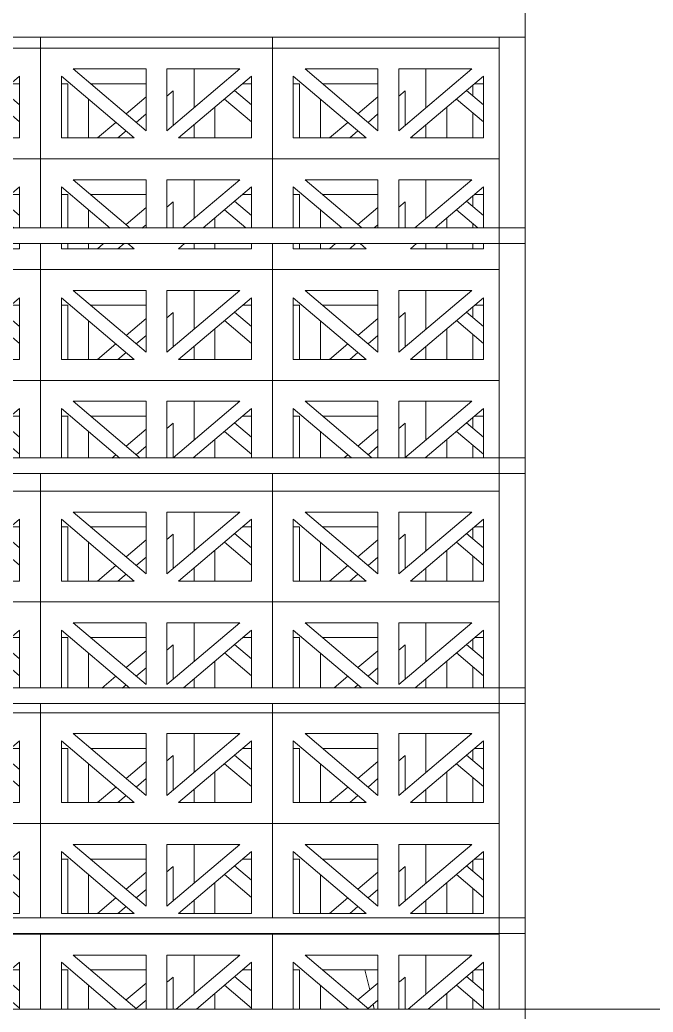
# Model space of a CAD drawing. Header units: millimetres. Extents: x -12186 to 152825, y -4386 to 9463.
# Drawn here: x 128696 to 129302, y -3 to 947 of the extents above; entities that cross this region are included whole.
import ezdxf

# ---------------------------------------------------------------- set-up
doc = ezdxf.new("R2010")
doc.units = ezdxf.units.MM
doc.linetypes.add('1000 Dashed', pattern=[2, 1, -1])
for name, color, linetype, lineweight in [('A-FLOR', 192, 'Continuous', 9), ('A-FLOR-HRAL', 11, 'Continuous', 5), ('A-FLOR-LEVL', 51, 'Continuous', 5), ('A-FLOR-PATT', 8, 'Continuous', 9), ('A-GENM', 13, 'Continuous', 9), ('A-GLAZ-CURT', 52, 'Continuous', 5), ('A-WALL', 113, 'Continuous', 9), ('S-COLS', 52, 'Continuous', 5)]:
    doc.layers.add(name, color=color, linetype=linetype, lineweight=lineweight)

# ---------------------------------------------------------------- blocks, each defined once
blk = doc.blocks.new('The BREEZEBLOCK Family1 - The BREEZEBLOCK Family1-1267693-Section 4')
at = {"layer": 'A-GLAZ-CURT'}
for p, q in [((-30355.56, 51.64), (-30355.56, 14.56)), ((-30300.56, 17.34), (-30316.74, 31.05)), ((-30309.17, 37.47), (-30300.56, 37.47)), ((-30326.42, 22.85), (-30300.56, 0.93)), ((-30335.56, 0), (-30335.56, 15.1))]:
    blk.add_line(p, q, dxfattribs=at)
blk = doc.blocks.new('The BREEZEBLOCK Family1 - The BREEZEBLOCK Family1-V361-Section 4')
at = {"layer": 'A-GLAZ-CURT'}
for p, q in [((-30577.56, 51.64), (-30577.56, 14.56)), ((-30355.56, 14.56), (-30355.56, 51.64)), ((-30522.56, 17.34), (-30538.74, 31.05)), ((-30531.17, 37.47), (-30522.56, 37.47)), ((-30482.56, 37.47), (-30476.56, 37.47)), ((-30476.56, 37.47), (-30476.56, 0)), ((-30454.59, 37.47), (-30401.56, 37.47)), ((-30380.9, 26.07), (-30375.56, 30.6)), ((-30375.56, 30.6), (-30375.56, 0)), ((-30548.42, 22.85), (-30522.56, 0.93)), ((-30456.56, 0), (-30456.56, 22.73)), ((-30401.56, 24.97), (-30420.7, 8.74)), ((-30557.56, 0), (-30557.56, 15.1)), ((-30411.02, 0.54), (-30401.56, 8.56))]:
    blk.add_line(p, q, dxfattribs=at)
blk = doc.blocks.new('The BREEZEBLOCK Family1 - The BREEZEBLOCK Family1-V362-Section 4')
at = {"layer": 'A-GLAZ-CURT'}
for p, q in [((-30799.56, 51.64), (-30799.56, 14.56)), ((-30577.56, 14.56), (-30577.56, 51.64)), ((-30744.56, 17.34), (-30760.74, 31.05)), ((-30753.17, 37.47), (-30744.56, 37.47)), ((-30704.56, 37.47), (-30698.56, 37.47)), ((-30698.56, 37.47), (-30698.56, 0)), ((-30676.59, 37.47), (-30623.56, 37.47)), ((-30602.9, 26.07), (-30597.56, 30.6)), ((-30597.56, 30.6), (-30597.56, 0)), ((-30770.42, 22.85), (-30744.56, 0.93)), ((-30678.56, 0), (-30678.56, 22.73)), ((-30623.56, 24.97), (-30642.7, 8.74)), ((-30779.56, 0), (-30779.56, 15.1)), ((-30633.02, 0.54), (-30623.56, 8.56))]:
    blk.add_line(p, q, dxfattribs=at)
blk = doc.blocks.new('The BREEZEBLOCK Family1 - The BREEZEBLOCK Family1-V367-Section 4')
at = {"layer": 'A-GLAZ-CURT'}
for p, q in [((-30355.56, 157.64), (-30355.56, 120.91)), ((-30309.17, 143.47), (-30300.56, 143.47)), ((-30300.56, 123.34), (-30316.74, 137.05)), ((-30326.42, 128.85), (-30300.56, 106.93)), ((-30335.56, 91.64), (-30335.56, 120.91)), ((-30355.56, 104.14), (-30355.56, 91.64))]:
    blk.add_line(p, q, dxfattribs=at)
blk = doc.blocks.new('The BREEZEBLOCK Family1 - The BREEZEBLOCK Family1-V368-Section 4')
at = {"layer": 'A-GLAZ-CURT'}
for p, q in [((-30577.56, 157.64), (-30577.56, 120.91)), ((-30355.56, 120.91), (-30355.56, 157.64)), ((-30531.17, 143.47), (-30522.56, 143.47)), ((-30482.56, 143.47), (-30476.56, 143.47)), ((-30476.56, 143.47), (-30476.56, 91.64)), ((-30454.59, 143.47), (-30401.56, 143.47)), ((-30522.56, 123.34), (-30538.74, 137.05)), ((-30381.56, 131.51), (-30375.56, 136.6)), ((-30375.56, 136.6), (-30375.56, 103.6)), ((-30548.42, 128.85), (-30522.56, 106.93)), ((-30456.56, 91.64), (-30456.56, 128.73)), ((-30401.56, 130.97), (-30420.7, 114.74)), ((-30557.56, 91.64), (-30557.56, 120.91)), ((-30411.02, 106.54), (-30401.56, 114.56)), ((-30430.39, 106.54), (-30447.96, 91.64)), ((-30577.56, 104.14), (-30577.56, 91.64)), ((-30428.59, 91.64), (-30420.7, 98.33)), ((-30355.56, 91.64), (-30355.56, 104.14))]:
    blk.add_line(p, q, dxfattribs=at)
blk = doc.blocks.new('The BREEZEBLOCK Family1 - The BREEZEBLOCK Family1-V369-Section 4')
at = {"layer": 'A-GLAZ-CURT'}
for p, q in [((-30799.56, 157.64), (-30799.56, 120.91)), ((-30577.56, 120.91), (-30577.56, 157.64)), ((-30753.17, 143.47), (-30744.56, 143.47)), ((-30704.56, 143.47), (-30698.56, 143.47)), ((-30698.56, 143.47), (-30698.56, 91.64)), ((-30676.59, 143.47), (-30623.56, 143.47)), ((-30744.56, 123.34), (-30760.74, 137.05)), ((-30603.56, 131.51), (-30597.56, 136.6)), ((-30597.56, 136.6), (-30597.56, 103.6)), ((-30770.42, 128.85), (-30744.56, 106.93)), ((-30678.56, 91.64), (-30678.56, 128.73)), ((-30623.56, 130.97), (-30642.7, 114.74)), ((-30779.56, 91.64), (-30779.56, 120.91)), ((-30633.02, 106.54), (-30623.56, 114.56)), ((-30652.39, 106.54), (-30669.96, 91.64)), ((-30799.56, 104.14), (-30799.56, 91.64)), ((-30650.59, 91.64), (-30642.7, 98.33)), ((-30577.56, 91.64), (-30577.56, 104.14))]:
    blk.add_line(p, q, dxfattribs=at)
blk = doc.blocks.new('The BREEZEBLOCK Family1 - The BREEZEBLOCK Family1-V375-Section 4')
at = {"layer": 'A-GLAZ-CURT'}
for p, q in [((-30355.56, 263.64), (-30355.56, 226.56)), ((-30309.17, 249.47), (-30300.56, 249.47)), ((-30300.56, 229.34), (-30316.74, 243.05)), ((-30326.42, 234.85), (-30300.56, 212.93)), ((-30335.56, 197.64), (-30335.56, 227.1)), ((-30355.56, 210.14), (-30355.56, 197.64))]:
    blk.add_line(p, q, dxfattribs=at)
blk = doc.blocks.new('The BREEZEBLOCK Family1 - The BREEZEBLOCK Family1-V376-Section 4')
at = {"layer": 'A-GLAZ-CURT'}
for p, q in [((-30577.56, 263.64), (-30577.56, 226.56)), ((-30355.56, 226.56), (-30355.56, 263.64)), ((-30531.17, 249.47), (-30522.56, 249.47)), ((-30482.56, 249.47), (-30476.56, 249.47)), ((-30476.56, 249.47), (-30476.56, 197.64)), ((-30454.59, 249.47), (-30401.56, 249.47)), ((-30522.56, 229.34), (-30538.74, 243.05)), ((-30381.56, 237.51), (-30375.56, 242.6)), ((-30375.56, 242.6), (-30375.56, 209.6)), ((-30548.42, 234.85), (-30522.56, 212.93)), ((-30456.56, 197.64), (-30456.56, 234.73)), ((-30401.56, 236.97), (-30420.7, 220.74)), ((-30557.56, 197.64), (-30557.56, 227.1)), ((-30411.02, 212.54), (-30401.56, 220.56)), ((-30577.56, 210.14), (-30577.56, 197.64)), ((-30430.39, 212.54), (-30447.96, 197.64)), ((-30355.56, 197.64), (-30355.56, 210.14)), ((-30428.59, 197.64), (-30420.7, 204.33))]:
    blk.add_line(p, q, dxfattribs=at)
blk = doc.blocks.new('The BREEZEBLOCK Family1 - The BREEZEBLOCK Family1-V377-Section 4')
at = {"layer": 'A-GLAZ-CURT'}
for p, q in [((-30799.56, 263.64), (-30799.56, 226.56)), ((-30577.56, 226.56), (-30577.56, 263.64)), ((-30753.17, 249.47), (-30744.56, 249.47)), ((-30704.56, 249.47), (-30698.56, 249.47)), ((-30698.56, 249.47), (-30698.56, 197.64)), ((-30676.59, 249.47), (-30623.56, 249.47)), ((-30744.56, 229.34), (-30760.74, 243.05)), ((-30603.56, 237.51), (-30597.56, 242.6)), ((-30597.56, 242.6), (-30597.56, 209.6)), ((-30770.42, 234.85), (-30744.56, 212.93)), ((-30678.56, 197.64), (-30678.56, 234.73)), ((-30623.56, 236.97), (-30642.7, 220.74)), ((-30779.56, 197.64), (-30779.56, 227.1)), ((-30633.02, 212.54), (-30623.56, 220.56)), ((-30799.56, 210.14), (-30799.56, 197.64)), ((-30652.39, 212.54), (-30669.96, 197.64)), ((-30577.56, 197.64), (-30577.56, 210.14)), ((-30650.59, 197.64), (-30642.7, 204.33))]:
    blk.add_line(p, q, dxfattribs=at)
blk = doc.blocks.new('The BREEZEBLOCK Family1 - The BREEZEBLOCK Family1-V383-Section 4')
at = {"layer": 'A-GLAZ-CURT'}
for p, q in [((-30355.56, 369.64), (-30355.56, 332.56)), ((-30309.17, 355.47), (-30300.56, 355.47)), ((-30300.56, 335.34), (-30316.74, 349.05)), ((-30335.56, 307.5), (-30335.56, 333.1)), ((-30326.42, 340.85), (-30300.56, 318.93)), ((-30355.56, 316.14), (-30355.56, 307.5))]:
    blk.add_line(p, q, dxfattribs=at)
blk = doc.blocks.new('The BREEZEBLOCK Family1 - The BREEZEBLOCK Family1-V384-Section 4')
at = {"layer": 'A-GLAZ-CURT'}
for p, q in [((-30577.56, 369.64), (-30577.56, 332.56)), ((-30355.56, 332.56), (-30355.56, 369.64)), ((-30531.17, 355.47), (-30522.56, 355.47)), ((-30482.56, 355.47), (-30476.56, 355.47)), ((-30476.56, 355.47), (-30476.56, 307.24)), ((-30454.59, 355.47), (-30401.56, 355.47)), ((-30522.56, 335.34), (-30538.74, 349.05)), ((-30401.56, 342.97), (-30420.7, 326.74)), ((-30381.56, 343.51), (-30375.56, 348.6)), ((-30375.56, 348.6), (-30375.56, 315.6)), ((-30557.56, 307.24), (-30557.56, 333.1)), ((-30548.42, 340.85), (-30522.56, 318.93)), ((-30456.56, 307.24), (-30456.56, 340.73)), ((-30411.02, 318.54), (-30401.56, 326.56)), ((-30577.56, 316.14), (-30577.56, 307.24)), ((-30430.39, 318.54), (-30443.41, 307.5)), ((-30355.56, 307.5), (-30355.56, 316.14)), ((-30424.04, 307.5), (-30420.7, 310.33))]:
    blk.add_line(p, q, dxfattribs=at)
blk = doc.blocks.new('The BREEZEBLOCK Family1 - The BREEZEBLOCK Family1-V385-Section 4')
at = {"layer": 'A-GLAZ-CURT'}
for p, q in [((-30799.56, 369.64), (-30799.56, 332.56)), ((-30577.56, 332.56), (-30577.56, 369.64)), ((-30753.17, 355.47), (-30744.56, 355.47)), ((-30704.56, 355.47), (-30698.56, 355.47)), ((-30698.56, 355.47), (-30698.56, 307.24)), ((-30676.59, 355.47), (-30623.56, 355.47)), ((-30744.56, 335.34), (-30760.74, 349.05)), ((-30623.56, 342.97), (-30642.7, 326.74)), ((-30603.56, 343.51), (-30597.56, 348.6)), ((-30597.56, 348.6), (-30597.56, 315.6)), ((-30779.56, 307.24), (-30779.56, 333.1)), ((-30770.42, 340.85), (-30744.56, 318.93)), ((-30678.56, 307.24), (-30678.56, 340.73)), ((-30633.02, 318.54), (-30623.56, 326.56)), ((-30799.56, 316.14), (-30799.56, 307.24)), ((-30652.39, 318.54), (-30665.71, 307.24)), ((-30577.56, 307.24), (-30577.56, 316.14)), ((-30646.34, 307.24), (-30642.7, 310.33))]:
    blk.add_line(p, q, dxfattribs=at)
blk = doc.blocks.new('The BREEZEBLOCK Family1 - The BREEZEBLOCK Family1-V395-Section 4')
at = {"layer": 'A-GLAZ-CURT'}
for p, q in [((-30355.56, 581.64), (-30355.56, 544.56)), ((-30300.56, 547.34), (-30316.74, 561.05)), ((-30309.17, 567.47), (-30300.56, 567.47)), ((-30326.42, 552.85), (-30300.56, 530.93)), ((-30335.56, 527.5), (-30335.56, 545.1))]:
    blk.add_line(p, q, dxfattribs=at)
blk = doc.blocks.new('The BREEZEBLOCK Family1 - The BREEZEBLOCK Family1-V396-Section 4')
at = {"layer": 'A-GLAZ-CURT'}
for p, q in [((-30577.56, 581.64), (-30577.56, 544.56)), ((-30355.56, 544.56), (-30355.56, 581.64)), ((-30522.56, 547.34), (-30538.74, 561.05)), ((-30531.17, 567.47), (-30522.56, 567.47)), ((-30482.56, 567.47), (-30476.56, 567.47)), ((-30476.56, 567.47), (-30476.56, 527.24)), ((-30454.59, 567.47), (-30401.56, 567.47)), ((-30381.56, 555.51), (-30375.56, 560.6)), ((-30375.56, 560.6), (-30375.56, 527.6)), ((-30548.42, 552.85), (-30522.56, 530.93)), ((-30456.56, 527.24), (-30456.56, 552.73)), ((-30401.56, 554.97), (-30420.7, 538.74)), ((-30557.56, 527.24), (-30557.56, 545.1)), ((-30411.02, 530.54), (-30401.56, 538.56)), ((-30430.39, 530.54), (-30433.97, 527.5))]:
    blk.add_line(p, q, dxfattribs=at)
blk = doc.blocks.new('The BREEZEBLOCK Family1 - The BREEZEBLOCK Family1-V397-Section 4')
at = {"layer": 'A-GLAZ-CURT'}
for p, q in [((-30799.56, 581.64), (-30799.56, 544.56)), ((-30577.56, 544.56), (-30577.56, 581.64)), ((-30744.56, 547.34), (-30760.74, 561.05)), ((-30753.17, 567.47), (-30744.56, 567.47)), ((-30704.56, 567.47), (-30698.56, 567.47)), ((-30698.56, 567.47), (-30698.56, 527.24)), ((-30676.59, 567.47), (-30623.56, 567.47)), ((-30603.56, 555.51), (-30597.56, 560.6)), ((-30597.56, 560.6), (-30597.56, 527.6)), ((-30770.42, 552.85), (-30744.56, 530.93)), ((-30678.56, 527.24), (-30678.56, 552.73)), ((-30623.56, 554.97), (-30642.7, 538.74)), ((-30779.56, 527.24), (-30779.56, 545.1)), ((-30633.02, 530.54), (-30623.56, 538.56)), ((-30652.39, 530.54), (-30656.27, 527.24))]:
    blk.add_line(p, q, dxfattribs=at)
blk = doc.blocks.new('The BREEZEBLOCK Family1 - The BREEZEBLOCK Family1-V405-Section 4')
at = {"layer": 'A-GLAZ-CURT'}
for p, q in [((-30355.56, 793.64), (-30355.56, 756.56)), ((-30309.17, 779.47), (-30300.56, 779.47)), ((-30300.56, 759.34), (-30316.74, 773.05)), ((-30326.42, 764.85), (-30305.96, 747.5)), ((-30335.56, 747.5), (-30335.56, 757.1)), ((-30355.56, 732.5), (-30355.56, 727.64)), ((-30335.56, 727.64), (-30335.56, 732.5))]:
    blk.add_line(p, q, dxfattribs=at)
blk = doc.blocks.new('The BREEZEBLOCK Family1 - The BREEZEBLOCK Family1-V406-Section 4')
at = {"layer": 'A-GLAZ-CURT'}
for p, q in [((-30577.56, 793.64), (-30577.56, 756.56)), ((-30355.56, 756.56), (-30355.56, 793.64)), ((-30531.17, 779.47), (-30522.56, 779.47)), ((-30482.56, 779.47), (-30476.56, 779.47)), ((-30476.56, 779.47), (-30476.56, 747.24)), ((-30454.59, 779.47), (-30401.56, 779.47)), ((-30522.56, 759.34), (-30538.74, 773.05)), ((-30381.56, 767.51), (-30375.56, 772.6)), ((-30375.56, 772.6), (-30375.56, 747.5)), ((-30548.42, 764.85), (-30527.96, 747.5)), ((-30456.56, 747.24), (-30456.56, 764.73)), ((-30401.56, 766.97), (-30420.7, 750.74)), ((-30557.56, 747.24), (-30557.56, 757.1)), ((-30405.17, 747.5), (-30401.56, 750.56)), ((-30577.56, 732.76), (-30577.56, 727.64)), ((-30557.56, 727.64), (-30557.56, 732.76)), ((-30476.56, 732.76), (-30476.56, 727.64)), ((-30456.56, 727.64), (-30456.56, 732.76)), ((-30442.23, 732.5), (-30447.96, 727.64)), ((-30428.59, 727.64), (-30422.86, 732.5)), ((-30355.56, 727.64), (-30355.56, 732.5))]:
    blk.add_line(p, q, dxfattribs=at)
blk = doc.blocks.new('The BREEZEBLOCK Family1 - The BREEZEBLOCK Family1-V407-Section 4')
at = {"layer": 'A-GLAZ-CURT'}
for p, q in [((-30799.56, 793.64), (-30799.56, 756.56)), ((-30577.56, 756.56), (-30577.56, 793.64)), ((-30753.17, 779.47), (-30744.56, 779.47)), ((-30704.56, 779.47), (-30698.56, 779.47)), ((-30698.56, 779.47), (-30698.56, 747.24)), ((-30676.59, 779.47), (-30623.56, 779.47)), ((-30744.56, 759.34), (-30760.74, 773.05)), ((-30603.56, 767.51), (-30597.56, 772.6)), ((-30597.56, 772.6), (-30597.56, 747.24)), ((-30770.42, 764.85), (-30749.66, 747.24)), ((-30678.56, 747.24), (-30678.56, 764.73)), ((-30623.56, 766.97), (-30642.7, 750.74)), ((-30779.56, 747.24), (-30779.56, 757.1)), ((-30627.47, 747.24), (-30623.56, 750.56)), ((-30799.56, 732.76), (-30799.56, 727.64)), ((-30779.56, 727.64), (-30779.56, 732.76)), ((-30698.56, 732.76), (-30698.56, 727.64)), ((-30678.56, 727.64), (-30678.56, 732.76)), ((-30664.52, 732.25), (-30669.96, 727.64)), ((-30650.59, 727.64), (-30644.56, 732.76)), ((-30577.56, 727.64), (-30577.56, 732.76))]:
    blk.add_line(p, q, dxfattribs=at)
blk = doc.blocks.new('The BREEZEBLOCK Family1 - The BREEZEBLOCK Family1-V436-Section 4')
at = {"layer": 'A-GLAZ-CURT'}
for p, q in [((-30285.56, 71.64), (-30502.56, 71.64)), ((-30502.56, 71.64), (-30502.56, 0)), ((-30410.39, 0), (-30471.31, 51.64)), ((-30471.31, 51.64), (-30401.56, 51.64)), ((-30401.56, 51.64), (-30401.56, 0)), ((-30381.56, 0), (-30381.56, 51.64)), ((-30381.56, 51.64), (-30311.81, 51.64)), ((-30311.81, 51.64), (-30372.74, 0)), ((-30482.56, 0), (-30482.56, 44.77)), ((-30482.56, 44.77), (-30429.75, 0)), ((-30353.37, 0), (-30300.56, 44.77)), ((-30300.56, 44.77), (-30300.56, 0))]:
    blk.add_line(p, q, dxfattribs=at)
blk = doc.blocks.new('The BREEZEBLOCK Family1 - The BREEZEBLOCK Family1-V437-Section 4')
at = {"layer": 'A-GLAZ-CURT'}
for p, q in [((-30502.56, 71.64), (-30724.56, 71.64)), ((-30724.56, 71.64), (-30724.56, 0)), ((-30502.56, 0), (-30502.56, 71.64)), ((-30632.39, 0), (-30693.31, 51.64)), ((-30693.31, 51.64), (-30623.56, 51.64)), ((-30623.56, 51.64), (-30623.56, 0)), ((-30603.56, 0), (-30603.56, 51.64)), ((-30603.56, 51.64), (-30533.81, 51.64)), ((-30533.81, 51.64), (-30594.74, 0)), ((-30704.56, 0), (-30704.56, 44.77)), ((-30704.56, 44.77), (-30651.75, 0)), ((-30575.37, 0), (-30522.56, 44.77)), ((-30522.56, 44.77), (-30522.56, 0))]:
    blk.add_line(p, q, dxfattribs=at)
blk = doc.blocks.new('The BREEZEBLOCK Family1 - The BREEZEBLOCK Family1-V438-Section 4')
at = {"layer": 'A-GLAZ-CURT'}
for p, q in [((-30873.06, 71.64), (-30946.56, 71.64)), ((-30946.56, 71.64), (-30946.56, 0)), ((-30724.56, 71.64), (-30848.22, 71.64)), ((-30724.56, 0), (-30724.56, 71.64)), ((-30873.06, 15.83), (-30915.31, 51.64)), ((-30915.31, 51.64), (-30873.06, 51.64)), ((-30848.19, 51.64), (-30845.56, 51.64)), ((-30845.56, 51.64), (-30845.56, 0)), ((-30825.56, 0), (-30825.56, 51.64)), ((-30825.56, 51.64), (-30755.81, 51.64)), ((-30755.81, 51.64), (-30816.74, 0)), ((-30926.56, 0), (-30926.56, 44.77)), ((-30926.56, 44.77), (-30873.75, 0)), ((-30797.37, 0), (-30744.56, 44.77)), ((-30744.56, 44.77), (-30744.56, 0))]:
    blk.add_line(p, q, dxfattribs=at)
blk = doc.blocks.new('The BREEZEBLOCK Family1 - The BREEZEBLOCK Family1-V441-Section 4')
at = {"layer": 'A-GLAZ-CURT'}
for p, q in [((-30285.56, 177.64), (-30502.56, 177.64)), ((-30502.56, 177.64), (-30502.56, 87.24)), ((-30401.56, 98.52), (-30471.31, 157.64)), ((-30471.31, 157.64), (-30401.56, 157.64)), ((-30401.56, 157.64), (-30401.56, 98.52)), ((-30311.81, 157.64), (-30381.56, 98.52)), ((-30381.56, 98.52), (-30381.56, 157.64)), ((-30381.56, 157.64), (-30311.81, 157.64)), ((-30482.56, 91.64), (-30482.56, 150.77)), ((-30482.56, 150.77), (-30412.81, 91.64)), ((-30370.31, 91.64), (-30300.56, 150.77)), ((-30300.56, 150.77), (-30300.56, 91.64)), ((-30412.81, 91.64), (-30482.56, 91.64)), ((-30300.56, 91.64), (-30370.31, 91.64)), ((-30502.56, 71.64), (-30285.56, 71.64))]:
    blk.add_line(p, q, dxfattribs=at)
blk = doc.blocks.new('The BREEZEBLOCK Family1 - The BREEZEBLOCK Family1-V442-Section 4')
at = {"layer": 'A-GLAZ-CURT'}
for p, q in [((-30502.56, 177.64), (-30724.56, 177.64)), ((-30724.56, 177.64), (-30724.56, 87.24)), ((-30502.56, 87.24), (-30502.56, 177.64)), ((-30623.56, 98.52), (-30693.31, 157.64)), ((-30693.31, 157.64), (-30623.56, 157.64)), ((-30623.56, 157.64), (-30623.56, 98.52)), ((-30533.81, 157.64), (-30603.56, 98.52)), ((-30603.56, 98.52), (-30603.56, 157.64)), ((-30603.56, 157.64), (-30533.81, 157.64)), ((-30704.56, 91.64), (-30704.56, 150.77)), ((-30704.56, 150.77), (-30634.81, 91.64)), ((-30592.31, 91.64), (-30522.56, 150.77)), ((-30522.56, 150.77), (-30522.56, 91.64)), ((-30634.81, 91.64), (-30704.56, 91.64)), ((-30522.56, 91.64), (-30592.31, 91.64)), ((-30724.56, 71.64), (-30502.56, 71.64))]:
    blk.add_line(p, q, dxfattribs=at)
blk = doc.blocks.new('The BREEZEBLOCK Family1 - The BREEZEBLOCK Family1-V443-Section 4')
at = {"layer": 'A-GLAZ-CURT'}
for p, q in [((-30873.06, 177.64), (-30946.56, 177.64)), ((-30946.56, 177.64), (-30946.56, 87.24)), ((-30724.56, 177.64), (-30848.06, 177.64)), ((-30724.56, 87.24), (-30724.56, 177.64)), ((-30873.06, 121.83), (-30915.31, 157.64)), ((-30915.31, 157.64), (-30873.06, 157.64)), ((-30848.06, 157.64), (-30845.56, 157.64)), ((-30845.56, 157.64), (-30845.56, 98.52)), ((-30755.81, 157.64), (-30825.56, 98.52)), ((-30825.56, 98.52), (-30825.56, 157.64)), ((-30825.56, 157.64), (-30755.81, 157.64)), ((-30926.56, 91.64), (-30926.56, 150.77)), ((-30926.56, 150.77), (-30873.06, 105.42)), ((-30814.31, 91.64), (-30744.56, 150.77)), ((-30744.56, 150.77), (-30744.56, 91.64)), ((-30845.56, 98.52), (-30848.28, 100.82)), ((-30873.06, 91.64), (-30926.56, 91.64)), ((-30744.56, 91.64), (-30814.31, 91.64)), ((-30946.56, 71.64), (-30873.06, 71.64)), ((-30848.22, 71.64), (-30724.56, 71.64))]:
    blk.add_line(p, q, dxfattribs=at)
blk = doc.blocks.new('The BREEZEBLOCK Family1 - The BREEZEBLOCK Family1-V450-Section 4')
at = {"layer": 'A-GLAZ-CURT'}
for p, q in [((-30285.56, 283.64), (-30502.56, 283.64)), ((-30502.56, 283.64), (-30502.56, 177.64)), ((-30482.56, 197.64), (-30482.56, 256.77)), ((-30482.56, 256.77), (-30412.81, 197.64)), ((-30401.56, 204.52), (-30471.31, 263.64)), ((-30471.31, 263.64), (-30401.56, 263.64)), ((-30401.56, 263.64), (-30401.56, 204.52)), ((-30311.81, 263.64), (-30381.56, 204.52)), ((-30381.56, 204.52), (-30381.56, 263.64)), ((-30381.56, 263.64), (-30311.81, 263.64)), ((-30370.31, 197.64), (-30300.56, 256.77)), ((-30300.56, 256.77), (-30300.56, 197.64)), ((-30412.81, 197.64), (-30482.56, 197.64)), ((-30300.56, 197.64), (-30370.31, 197.64)), ((-30502.56, 177.64), (-30285.56, 177.64))]:
    blk.add_line(p, q, dxfattribs=at)
blk = doc.blocks.new('The BREEZEBLOCK Family1 - The BREEZEBLOCK Family1-V448-Section 4')
at = {"layer": 'A-GLAZ-CURT'}
for p, q in [((-32056.56, 177.64), (-32278.56, 177.64)), ((-32278.56, 177.64), (-32278.56, 71.64)), ((-32056.56, 71.64), (-32056.56, 177.64)), ((-32177.56, 98.52), (-32247.31, 157.64)), ((-32247.31, 157.64), (-32177.56, 157.64)), ((-32177.56, 157.64), (-32177.56, 98.52)), ((-32087.81, 157.64), (-32157.56, 98.52)), ((-32157.56, 98.52), (-32157.56, 157.64)), ((-32157.56, 157.64), (-32087.81, 157.64)), ((-32258.56, 91.64), (-32258.56, 150.77)), ((-32258.56, 150.77), (-32188.81, 91.64)), ((-32146.31, 91.64), (-32076.56, 150.77)), ((-32076.56, 150.77), (-32076.56, 91.64)), ((-32188.81, 91.64), (-32258.56, 91.64)), ((-32076.56, 91.64), (-32146.31, 91.64)), ((-32278.56, 71.64), (-32056.56, 71.64))]:
    blk.add_line(p, q, dxfattribs=at)
blk = doc.blocks.new('The BREEZEBLOCK Family1 - The BREEZEBLOCK Family1-V451-Section 4')
at = {"layer": 'A-GLAZ-CURT'}
for p, q in [((-30873.06, 283.64), (-30946.56, 283.64)), ((-30946.56, 283.64), (-30946.56, 177.64)), ((-30724.56, 283.64), (-30848.06, 283.64)), ((-30724.56, 177.64), (-30724.56, 283.64)), ((-30926.56, 197.64), (-30926.56, 256.77)), ((-30926.56, 256.77), (-30873.06, 211.42)), ((-30873.06, 227.83), (-30915.31, 263.64)), ((-30915.31, 263.64), (-30873.06, 263.64)), ((-30848.06, 263.64), (-30845.56, 263.64)), ((-30845.56, 263.64), (-30845.56, 204.52)), ((-30755.81, 263.64), (-30825.56, 204.52)), ((-30825.56, 204.52), (-30825.56, 263.64)), ((-30825.56, 263.64), (-30755.81, 263.64)), ((-30814.31, 197.64), (-30744.56, 256.77)), ((-30744.56, 256.77), (-30744.56, 197.64)), ((-30845.56, 204.52), (-30848.06, 206.64)), ((-30873.06, 197.64), (-30926.56, 197.64)), ((-30744.56, 197.64), (-30814.31, 197.64)), ((-30946.56, 177.64), (-30873.06, 177.64)), ((-30848.06, 177.64), (-30724.56, 177.64))]:
    blk.add_line(p, q, dxfattribs=at)
blk = doc.blocks.new('The BREEZEBLOCK Family1 - The BREEZEBLOCK Family1-V455-Section 4')
at = {"layer": 'A-GLAZ-CURT'}
for p, q in [((-30285.56, 389.64), (-30502.56, 389.64)), ((-30502.56, 389.64), (-30502.56, 307.24)), ((-30482.56, 307.24), (-30482.56, 362.77)), ((-30482.56, 362.77), (-30417.37, 307.5)), ((-30401.56, 310.52), (-30471.31, 369.64)), ((-30471.31, 369.64), (-30401.56, 369.64)), ((-30401.56, 369.64), (-30401.56, 310.52)), ((-30311.81, 369.64), (-30381.56, 310.52)), ((-30381.56, 310.52), (-30381.56, 369.64)), ((-30381.56, 369.64), (-30311.81, 369.64)), ((-30365.76, 307.5), (-30300.56, 362.77)), ((-30300.56, 362.77), (-30300.56, 307.5)), ((-30502.56, 292.76), (-30502.56, 283.64)), ((-30502.56, 283.64), (-30285.56, 283.64))]:
    blk.add_line(p, q, dxfattribs=at)
blk = doc.blocks.new('The BREEZEBLOCK Family1 - The BREEZEBLOCK Family1-V456-Section 4')
at = {"layer": 'A-GLAZ-CURT'}
for p, q in [((-30502.56, 389.64), (-30724.56, 389.64)), ((-30724.56, 389.64), (-30724.56, 307.24)), ((-30502.56, 307.24), (-30502.56, 389.64)), ((-30704.56, 307.24), (-30704.56, 362.77)), ((-30704.56, 362.77), (-30639.06, 307.24)), ((-30623.56, 310.52), (-30693.31, 369.64)), ((-30693.31, 369.64), (-30623.56, 369.64)), ((-30623.56, 369.64), (-30623.56, 310.52)), ((-30533.81, 369.64), (-30603.56, 310.52)), ((-30603.56, 310.52), (-30603.56, 369.64)), ((-30603.56, 369.64), (-30533.81, 369.64)), ((-30587.76, 307.5), (-30522.56, 362.77)), ((-30522.56, 362.77), (-30522.56, 307.24)), ((-30724.56, 292.76), (-30724.56, 283.64)), ((-30502.56, 283.64), (-30502.56, 292.76)), ((-30724.56, 283.64), (-30502.56, 283.64))]:
    blk.add_line(p, q, dxfattribs=at)
blk = doc.blocks.new('The BREEZEBLOCK Family1 - The BREEZEBLOCK Family1-V457-Section 4')
at = {"layer": 'A-GLAZ-CURT'}
for p, q in [((-30873.06, 389.64), (-30946.56, 389.64)), ((-30946.56, 389.64), (-30946.56, 307.24)), ((-30724.56, 389.64), (-30848.06, 389.64)), ((-30724.56, 307.24), (-30724.56, 389.64)), ((-30926.56, 307.24), (-30926.56, 362.77)), ((-30926.56, 362.77), (-30873.06, 317.42)), ((-30873.06, 333.83), (-30915.31, 369.64)), ((-30915.31, 369.64), (-30873.06, 369.64)), ((-30848.06, 369.64), (-30845.56, 369.64)), ((-30845.56, 369.64), (-30845.56, 310.52)), ((-30755.81, 369.64), (-30825.56, 310.52)), ((-30825.56, 310.52), (-30825.56, 369.64)), ((-30825.56, 369.64), (-30755.81, 369.64)), ((-30810.06, 307.24), (-30744.56, 362.77)), ((-30744.56, 362.77), (-30744.56, 307.24)), ((-30845.56, 310.52), (-30848.06, 312.64)), ((-30946.56, 292.76), (-30946.56, 283.64)), ((-30724.56, 283.64), (-30724.56, 292.76)), ((-30946.56, 283.64), (-30873.06, 283.64)), ((-30848.06, 283.64), (-30724.56, 283.64))]:
    blk.add_line(p, q, dxfattribs=at)
blk = doc.blocks.new('The BREEZEBLOCK Family1 - The BREEZEBLOCK Family1-V466-Section 4')
at = {"layer": 'A-GLAZ-CURT'}
for p, q in [((-30285.56, 601.64), (-30502.56, 601.64)), ((-30502.56, 601.64), (-30502.56, 527.24)), ((-30407.44, 527.5), (-30471.31, 581.64)), ((-30471.31, 581.64), (-30401.56, 581.64)), ((-30401.56, 581.64), (-30401.56, 527.5)), ((-30381.56, 527.5), (-30381.56, 581.64)), ((-30381.56, 581.64), (-30311.81, 581.64)), ((-30311.81, 581.64), (-30375.68, 527.5)), ((-30482.56, 527.24), (-30482.56, 574.77)), ((-30482.56, 574.77), (-30426.8, 527.5)), ((-30356.32, 527.5), (-30300.56, 574.77)), ((-30300.56, 574.77), (-30300.56, 527.5)), ((-30502.56, 512.76), (-30502.56, 495.64)), ((-30502.56, 495.64), (-30285.56, 495.64))]:
    blk.add_line(p, q, dxfattribs=at)
blk = doc.blocks.new('The BREEZEBLOCK Family1 - The BREEZEBLOCK Family1-V467-Section 4')
at = {"layer": 'A-GLAZ-CURT'}
for p, q in [((-30502.56, 601.64), (-30724.56, 601.64)), ((-30724.56, 601.64), (-30724.56, 527.24)), ((-30502.56, 527.24), (-30502.56, 601.64)), ((-30629.14, 527.24), (-30693.31, 581.64)), ((-30693.31, 581.64), (-30623.56, 581.64)), ((-30623.56, 581.64), (-30623.56, 527.24)), ((-30603.56, 527.24), (-30603.56, 581.64)), ((-30603.56, 581.64), (-30533.81, 581.64)), ((-30533.81, 581.64), (-30597.68, 527.5)), ((-30704.56, 527.24), (-30704.56, 574.77)), ((-30704.56, 574.77), (-30648.5, 527.24)), ((-30578.32, 527.5), (-30522.56, 574.77)), ((-30522.56, 574.77), (-30522.56, 527.24)), ((-30724.56, 512.76), (-30724.56, 495.64)), ((-30502.56, 495.64), (-30502.56, 512.76)), ((-30724.56, 495.64), (-30502.56, 495.64))]:
    blk.add_line(p, q, dxfattribs=at)
blk = doc.blocks.new('The BREEZEBLOCK Family1 - The BREEZEBLOCK Family1-V468-Section 4')
at = {"layer": 'A-GLAZ-CURT'}
for p, q in [((-30873.06, 601.64), (-30946.56, 601.64)), ((-30946.56, 601.64), (-30946.56, 527.24)), ((-30724.56, 601.64), (-30848.06, 601.64)), ((-30724.56, 527.24), (-30724.56, 601.64)), ((-30873.06, 545.83), (-30915.31, 581.64)), ((-30915.31, 581.64), (-30873.06, 581.64)), ((-30848.06, 581.64), (-30845.56, 581.64)), ((-30845.56, 581.64), (-30845.56, 527.24)), ((-30825.56, 527.24), (-30825.56, 581.64)), ((-30825.56, 581.64), (-30755.81, 581.64)), ((-30755.81, 581.64), (-30819.99, 527.24)), ((-30926.56, 527.24), (-30926.56, 574.77)), ((-30926.56, 574.77), (-30873.06, 529.42)), ((-30800.62, 527.24), (-30744.56, 574.77)), ((-30744.56, 574.77), (-30744.56, 527.24)), ((-30946.56, 512.76), (-30946.56, 495.64)), ((-30724.56, 495.64), (-30724.56, 512.76)), ((-30946.56, 495.64), (-30873.06, 495.64)), ((-30848.06, 495.64), (-30724.56, 495.64))]:
    blk.add_line(p, q, dxfattribs=at)
blk = doc.blocks.new('The BREEZEBLOCK Family1 - The BREEZEBLOCK Family1-V479-Section 4')
at = {"layer": 'A-GLAZ-CURT'}
for p, q in [((-30285.36, 813.64), (-30502.56, 813.64)), ((-30502.56, 813.64), (-30502.56, 747.24)), ((-30416.88, 747.5), (-30471.31, 793.64)), ((-30471.31, 793.64), (-30401.56, 793.64)), ((-30401.56, 793.64), (-30401.56, 747.5)), ((-30381.56, 747.5), (-30381.56, 793.64)), ((-30381.56, 793.64), (-30311.81, 793.64)), ((-30311.81, 793.64), (-30366.25, 747.5)), ((-30482.56, 747.24), (-30482.56, 786.77)), ((-30482.56, 786.77), (-30436.24, 747.5)), ((-30346.88, 747.5), (-30300.56, 786.77)), ((-30300.56, 786.77), (-30300.56, 747.5)), ((-30502.56, 732.76), (-30502.56, 707.64)), ((-30482.56, 727.64), (-30482.56, 732.76)), ((-30418.54, 732.5), (-30412.81, 727.64)), ((-30370.31, 727.64), (-30364.58, 732.5)), ((-30300.56, 732.5), (-30300.56, 727.64)), ((-30412.81, 727.64), (-30482.56, 727.64)), ((-30300.56, 727.64), (-30370.31, 727.64)), ((-30502.56, 707.64), (-30285.56, 707.64))]:
    blk.add_line(p, q, dxfattribs=at)
blk = doc.blocks.new('The BREEZEBLOCK Family1 - The BREEZEBLOCK Family1-V480-Section 4')
at = {"layer": 'A-GLAZ-CURT'}
for p, q in [((-30502.56, 813.64), (-30724.56, 813.64)), ((-30724.56, 813.64), (-30724.56, 747.24)), ((-30502.56, 747.24), (-30502.56, 813.64)), ((-30638.58, 747.24), (-30693.31, 793.64)), ((-30693.31, 793.64), (-30623.56, 793.64)), ((-30623.56, 793.64), (-30623.56, 747.24)), ((-30603.56, 747.24), (-30603.56, 793.64)), ((-30603.56, 793.64), (-30533.81, 793.64)), ((-30533.81, 793.64), (-30588.25, 747.5)), ((-30704.56, 747.24), (-30704.56, 786.77)), ((-30704.56, 786.77), (-30657.94, 747.24)), ((-30568.88, 747.5), (-30522.56, 786.77)), ((-30522.56, 786.77), (-30522.56, 747.24)), ((-30724.56, 732.76), (-30724.56, 707.64)), ((-30704.56, 727.64), (-30704.56, 732.76)), ((-30640.85, 732.76), (-30634.81, 727.64)), ((-30592.31, 727.64), (-30586.58, 732.5)), ((-30522.56, 732.76), (-30522.56, 727.64)), ((-30502.56, 707.64), (-30502.56, 732.76)), ((-30634.81, 727.64), (-30704.56, 727.64)), ((-30522.56, 727.64), (-30592.31, 727.64)), ((-30724.56, 707.64), (-30502.56, 707.64))]:
    blk.add_line(p, q, dxfattribs=at)
blk = doc.blocks.new('The BREEZEBLOCK Family1 - The BREEZEBLOCK Family1-V481-Section 4')
at = {"layer": 'A-GLAZ-CURT'}
for p, q in [((-30872.86, 813.64), (-30946.56, 813.64)), ((-30946.56, 813.64), (-30946.56, 747.24)), ((-30724.56, 813.64), (-30848.06, 813.64)), ((-30724.56, 747.24), (-30724.56, 813.64)), ((-30873.06, 757.83), (-30915.31, 793.64)), ((-30915.31, 793.64), (-30873.06, 793.64)), ((-30848.06, 793.64), (-30845.56, 793.64)), ((-30845.56, 793.64), (-30845.56, 747.24)), ((-30825.56, 747.24), (-30825.56, 793.64)), ((-30825.56, 793.64), (-30755.81, 793.64)), ((-30755.81, 793.64), (-30810.55, 747.24)), ((-30926.56, 747.24), (-30926.56, 786.77)), ((-30926.56, 786.77), (-30879.94, 747.24)), ((-30791.19, 747.24), (-30744.56, 786.77)), ((-30744.56, 786.77), (-30744.56, 747.24)), ((-30946.56, 732.76), (-30946.56, 707.64)), ((-30926.56, 727.64), (-30926.56, 732.76)), ((-30814.31, 727.64), (-30808.28, 732.76)), ((-30744.56, 732.76), (-30744.56, 727.64)), ((-30724.56, 707.64), (-30724.56, 732.76)), ((-30873.06, 727.64), (-30926.56, 727.64)), ((-30744.56, 727.64), (-30814.31, 727.64)), ((-30946.56, 707.64), (-30873.06, 707.64)), ((-30848.06, 707.64), (-30724.56, 707.64))]:
    blk.add_line(p, q, dxfattribs=at)
blk = doc.blocks.new('The BREEZEBLOCK Family1 - The BREEZEBLOCK Family1-V489-Section 4')
at = {"layer": 'A-GLAZ-CURT'}
for p, q in [((-30285.54, 919.64), (-30502.56, 919.64)), ((-30502.56, 919.64), (-30502.56, 813.64)), ((-30482.56, 833.64), (-30482.56, 892.77)), ((-30482.56, 892.77), (-30412.81, 833.64)), ((-30401.56, 840.52), (-30471.31, 899.64)), ((-30471.31, 899.64), (-30401.56, 899.64)), ((-30401.56, 899.64), (-30401.56, 840.52)), ((-30311.81, 899.64), (-30381.56, 840.52)), ((-30381.56, 840.52), (-30381.56, 899.64)), ((-30381.56, 899.64), (-30311.81, 899.64)), ((-30370.31, 833.64), (-30300.56, 892.77)), ((-30300.56, 892.77), (-30300.56, 833.64)), ((-30412.81, 833.64), (-30482.56, 833.64)), ((-30300.56, 833.64), (-30370.31, 833.64)), ((-30502.56, 813.64), (-30285.36, 813.64))]:
    blk.add_line(p, q, dxfattribs=at)
blk = doc.blocks.new('The BREEZEBLOCK Family1 - The BREEZEBLOCK Family1-V490-Section 4')
at = {"layer": 'A-GLAZ-CURT'}
for p, q in [((-30873.04, 919.64), (-30946.56, 919.64)), ((-30946.56, 919.64), (-30946.56, 813.64)), ((-30724.56, 919.64), (-30848.06, 919.64)), ((-30724.56, 813.64), (-30724.56, 919.64)), ((-30926.56, 833.64), (-30926.56, 892.77)), ((-30926.56, 892.77), (-30872.92, 847.29)), ((-30872.95, 863.73), (-30915.31, 899.64)), ((-30915.31, 899.64), (-30873.01, 899.64)), ((-30848.06, 899.64), (-30845.56, 899.64)), ((-30845.56, 899.64), (-30845.56, 840.52)), ((-30755.81, 899.64), (-30825.56, 840.52)), ((-30825.56, 840.52), (-30825.56, 899.64)), ((-30825.56, 899.64), (-30755.81, 899.64)), ((-30814.31, 833.64), (-30744.56, 892.77)), ((-30744.56, 892.77), (-30744.56, 833.64)), ((-30845.56, 840.52), (-30848.06, 842.64)), ((-30872.89, 833.64), (-30926.56, 833.64)), ((-30744.56, 833.64), (-30814.31, 833.64)), ((-30946.56, 813.64), (-30872.86, 813.64)), ((-30848.06, 813.64), (-30724.56, 813.64))]:
    blk.add_line(p, q, dxfattribs=at)
blk = doc.blocks.new('The BREEZEBLOCK Family1 - The BREEZEBLOCK Family1-V493-Section 4')
at = {"layer": 'A-GLAZ-CURT'}
for p, q in [((-30280.56, 1025.64), (-30502.56, 1025.64)), ((-30502.56, 1025.64), (-30502.56, 980)), ((-30280.56, 980), (-30280.56, 1025.64)), ((-30482.56, 980), (-30482.56, 998.77)), ((-30482.56, 998.77), (-30460.42, 980)), ((-30441.06, 980), (-30471.31, 1005.64)), ((-30471.31, 1005.64), (-30401.56, 1005.64)), ((-30401.56, 1005.64), (-30401.56, 980)), ((-30381.56, 980), (-30381.56, 1005.64)), ((-30381.56, 1005.64), (-30311.81, 1005.64)), ((-30311.81, 1005.64), (-30342.06, 980)), ((-30321.58, 980.95), (-30300.56, 998.77)), ((-30300.56, 998.77), (-30300.56, 980)), ((-30502.56, 930), (-30502.56, 919.64)), ((-30502.56, 919.64), (-30285.54, 919.64))]:
    blk.add_line(p, q, dxfattribs=at)
blk = doc.blocks.new('The BREEZEBLOCK Family1 - The BREEZEBLOCK Family1-V494-Section 4')
at = {"layer": 'A-GLAZ-CURT'}
for p, q in [((-30502.56, 1025.64), (-30724.56, 1025.64)), ((-30724.56, 1025.64), (-30724.56, 980)), ((-30502.56, 980), (-30502.56, 1025.64)), ((-30704.56, 980), (-30704.56, 998.77)), ((-30704.56, 998.77), (-30682.42, 980)), ((-30663.06, 980), (-30693.31, 1005.64)), ((-30693.31, 1005.64), (-30623.56, 1005.64)), ((-30623.56, 1005.64), (-30623.56, 980)), ((-30603.56, 980), (-30603.56, 1005.64)), ((-30603.56, 1005.64), (-30533.81, 1005.64)), ((-30533.81, 1005.64), (-30564.06, 980)), ((-30544.7, 980), (-30522.56, 998.77)), ((-30522.56, 998.77), (-30522.56, 980)), ((-30724.56, 930), (-30724.56, 919.64)), ((-30502.56, 919.64), (-30502.56, 930)), ((-30724.56, 919.64), (-30502.56, 919.64))]:
    blk.add_line(p, q, dxfattribs=at)
blk = doc.blocks.new('The BREEZEBLOCK Family1 - The BREEZEBLOCK Family1-V495-Section 4')
at = {"layer": 'A-GLAZ-CURT'}
for p, q in [((-30724.56, 1025.64), (-30946.56, 1025.64)), ((-30946.56, 1025.64), (-30946.56, 980)), ((-30724.56, 980), (-30724.56, 1025.64)), ((-30926.56, 980), (-30926.56, 998.77)), ((-30926.56, 998.77), (-30904.42, 980)), ((-30885.06, 980), (-30915.31, 1005.64)), ((-30915.31, 1005.64), (-30845.56, 1005.64)), ((-30845.56, 1005.64), (-30845.56, 980)), ((-30825.56, 980), (-30825.56, 1005.64)), ((-30825.56, 1005.64), (-30755.81, 1005.64)), ((-30755.81, 1005.64), (-30786.06, 980)), ((-30766.7, 980), (-30744.56, 998.77)), ((-30744.56, 998.77), (-30744.56, 980)), ((-30946.56, 930), (-30946.56, 919.64)), ((-30724.56, 919.64), (-30724.56, 930)), ((-30946.56, 919.64), (-30873.04, 919.64)), ((-30848.06, 919.64), (-30724.56, 919.64))]:
    blk.add_line(p, q, dxfattribs=at)
blk = doc.blocks.new('M_Concrete-Rectangular-Column - 200 x 300m-1407141-Section 4')
at = {"layer": 'S-COLS'}
blk.add_line((-30260.56, 2380), (-30260.56, 0), dxfattribs=at)
blk = doc.blocks.new('Railing - 25mm-V533-Section 4')
at = {"layer": 'A-FLOR-HRAL'}
for p, q in [((-30285.56, 930), (-30285.56, 0)), ((-30285.56, 930), (-30273.06, 930)), ((-30273.06, 930), (-30260.56, 930))]:
    blk.add_line(p, q, dxfattribs=at)
blk = doc.blocks.new('Railing - Railing-1356895-Section 4')
at = {"layer": 'A-FLOR-HRAL'}
for p, q in [((-30260.56, 747.5), (-31860.56, 747.5)), ((-31860.56, 732.5), (-30260.56, 732.5)), ((-30260.56, 527.5), (-31860.56, 527.5)), ((-31860.56, 512.5), (-30260.56, 512.5)), ((-30260.56, 307.5), (-31860.56, 307.5)), ((-31860.56, 292.5), (-30260.56, 292.5)), ((-30260.56, 87.5), (-31860.56, 87.5)), ((-31860.56, 72.5), (-30260.56, 72.5))]:
    blk.add_line(p, q, dxfattribs=at)
blk.add_blockref('Railing - 25mm-V533-Section 4', (0, 0))
blk = doc.blocks.new('Top Rail Type - Top Rail_Internal_-1357121-Section 4')
at = {"layer": 'A-FLOR-HRAL'}
blk.add_line((-31860.56, 930), (-30260.56, 930), dxfattribs=at)
blk = doc.blocks.new('Downpipe - Downpipe-V559-Section 4')
at = {"layer": 'A-GENM', "lineweight": 5}
for p, q in [((-30310.56, 873.82), (-30310.56, 884.29)), ((-30310.56, 833.64), (-30310.56, 857.4)), ((-30310.56, 767.82), (-30310.56, 778.29)), ((-30310.56, 747.5), (-30310.56, 751.4)), ((-30310.56, 727.64), (-30310.56, 732.5)), ((-30310.56, 661.82), (-30310.56, 672.29)), ((-30310.56, 621.64), (-30310.56, 645.4)), ((-30310.56, 555.82), (-30310.56, 566.29)), ((-30310.56, 527.5), (-30310.56, 539.4)), ((-30310.56, 449.82), (-30310.56, 460.29)), ((-30310.56, 409.64), (-30310.56, 433.4)), ((-30310.56, 343.82), (-30310.56, 354.29)), ((-30310.56, 307.5), (-30310.56, 327.4)), ((-30310.56, 237.82), (-30310.56, 248.29)), ((-30310.56, 197.64), (-30310.56, 221.4)), ((-30310.56, 131.82), (-30310.56, 142.29)), ((-30310.56, 91.64), (-30310.56, 115.4)), ((-30413.95, 37.47), (-30409.43, 18.3)), ((-30310.56, 26.07), (-30310.56, 36.29)), ((-30406.21, 4.62), (-30405.12, 0)), ((-30310.56, 0), (-30310.56, 9.4))]:
    blk.add_line(p, q, dxfattribs=at)

msp = doc.modelspace()

# ---------------------------------------------------------------- hatches: boundary and pattern name
at = {"layer": 'A-FLOR-PATT', "lineweight": 5}
h = msp.add_hatch(dxfattribs=at)
h.set_pattern_fill('FP_161', color=256, style=0, pattern_type=2)
h.set_pattern_definition([(50, (136555.64, 5715.8), (728.737, -63.756), [76.2, -838.2]), (355, (136555.64, 5715.8), (-140.97, 764.23), [60.96, -670.56]), (100.451, (136616.4, 5710.5), (587.77, 700.467), [64.76, -712.36]), (46.184, (136555.6, 5919), (1084.32, -168.17), [114.3, -1257.3]), (96.636, (136646, 5905), (949.61, 989.71), [97.14, -1068.54]), (351.184, (136555.6, 5919), (949.62, 989.7), [91.44, -1005.84]), (21, (136657.24, 5868.2), (606.458, -409.06), [76.2, -838.2]), (326, (136657.24, 5868.2), (247.21, 736.75), [60.96, -670.56]), (71.451, (136707.8, 5834.1), (853.67, 327.685), [64.76, -712.36]), (37.5, (136555.64, 5715.8), (12.355, 338.22), [33.528, -628.904, 33.528, -647.192, -673.1]), (37.5, (136555.64, 5715.8), (12.355, 338.22), [-1343.152, 33.528, -639.572]), (7.5, (136555.64, 5715.8), (267.279, 400.722), [33.528, -354.584, 33.528, -613.664, -256.54]), (7.5, (136555.64, 5715.8), (267.279, 400.722), [-1035.304, 33.528, -223.012]), (327.5, (136329.07, 5715.8), (542.363, -22.915), [33.528, -220.472, 33.528, -1810.512]), (327.5, (136329.07, 5715.8), (542.363, -22.915), [-287.528, -758.952, 33.528, -1018.032]), (317.5, (136227.47, 5715.8), (592.517, 101.707), [33.528, -296.672, 33.528, -492.76, -746.76]), (317.5, (136227.47, 5715.8), (592.517, 101.707), [-856.49, 33.53, -713.23])])
h.paths.add_polyline_path([(129179.71, -85), (131465.71, -85), (131465.71, 0), (129179.71, 0), (129179.71, -68.77)])

# ---------------------------------------------------------------- linework, layer by layer
at = {"layer": 'A-FLOR'}
for p, q in [((131465.71, 0), (129179.71, 0)), ((129179.71, 0), (129179.71, -85))]:
    msp.add_line(p, q, dxfattribs=at)
at = {"layer": 'A-FLOR-LEVL', "linetype": '1000 Dashed'}
msp.add_line((123226.87, 0), (152025.23, 0), dxfattribs=at)
at = {"layer": 'A-WALL'}
msp.add_line((129179.71, 0), (120864.71, 0), dxfattribs=at)

# ---------------------------------------------------------------- block references
at = {"layer": 'A-FLOR-HRAL'}
for name in ['Top Rail Type - Top Rail_Internal_-1357121-Section 4', 'Railing - Railing-1356895-Section 4']:
    msp.add_blockref(name, (159440.27, 0), dxfattribs=at)
at = {"layer": 'A-GENM', "lineweight": 5}
msp.add_blockref('Downpipe - Downpipe-V559-Section 4', (159440.27, 0), dxfattribs=at)
at = {"layer": 'A-GLAZ-CURT'}
for name, p in [('The BREEZEBLOCK Family1 - The BREEZEBLOCK Family1-V495-Section 4', (159440.27, 0)), ('The BREEZEBLOCK Family1 - The BREEZEBLOCK Family1-V494-Section 4', (159440.27, 0)), ('The BREEZEBLOCK Family1 - The BREEZEBLOCK Family1-V493-Section 4', (159440.27, 0)), ('The BREEZEBLOCK Family1 - The BREEZEBLOCK Family1-V490-Section 4', (159440.27, 0)), ('The BREEZEBLOCK Family1 - The BREEZEBLOCK Family1-V448-Section 4', (160994.27, 742)), ('The BREEZEBLOCK Family1 - The BREEZEBLOCK Family1-V489-Section 4', (159440.27, 0)), ('The BREEZEBLOCK Family1 - The BREEZEBLOCK Family1-V377-Section 4', (159440.27, 636)), ('The BREEZEBLOCK Family1 - The BREEZEBLOCK Family1-V376-Section 4', (159440.27, 636)), ('The BREEZEBLOCK Family1 - The BREEZEBLOCK Family1-V375-Section 4', (159440.27, 636)), ('The BREEZEBLOCK Family1 - The BREEZEBLOCK Family1-V481-Section 4', (159440.27, 0)), ('The BREEZEBLOCK Family1 - The BREEZEBLOCK Family1-V480-Section 4', (159440.27, 0)), ('The BREEZEBLOCK Family1 - The BREEZEBLOCK Family1-V479-Section 4', (159440.27, 0)), ('The BREEZEBLOCK Family1 - The BREEZEBLOCK Family1-V407-Section 4', (159440.27, 0)), ('The BREEZEBLOCK Family1 - The BREEZEBLOCK Family1-V406-Section 4', (159440.27, 0)), ('The BREEZEBLOCK Family1 - The BREEZEBLOCK Family1-V405-Section 4', (159440.27, 0)), ('The BREEZEBLOCK Family1 - The BREEZEBLOCK Family1-V451-Section 4', (159440.27, 424)), ('The BREEZEBLOCK Family1 - The BREEZEBLOCK Family1-V448-Section 4', (160994.27, 530)), ('The BREEZEBLOCK Family1 - The BREEZEBLOCK Family1-V450-Section 4', (159440.27, 424)), ('The BREEZEBLOCK Family1 - The BREEZEBLOCK Family1-V377-Section 4', (159440.27, 424)), ('The BREEZEBLOCK Family1 - The BREEZEBLOCK Family1-V376-Section 4', (159440.27, 424)), ('The BREEZEBLOCK Family1 - The BREEZEBLOCK Family1-V375-Section 4', (159440.27, 424)), ('The BREEZEBLOCK Family1 - The BREEZEBLOCK Family1-V468-Section 4', (159440.27, 0)), ('The BREEZEBLOCK Family1 - The BREEZEBLOCK Family1-V467-Section 4', (159440.27, 0)), ('The BREEZEBLOCK Family1 - The BREEZEBLOCK Family1-V466-Section 4', (159440.27, 0)), ('The BREEZEBLOCK Family1 - The BREEZEBLOCK Family1-V397-Section 4', (159440.27, 0)), ('The BREEZEBLOCK Family1 - The BREEZEBLOCK Family1-V396-Section 4', (159440.27, 0)), ('The BREEZEBLOCK Family1 - The BREEZEBLOCK Family1-V395-Section 4', (159440.27, 0)), ('The BREEZEBLOCK Family1 - The BREEZEBLOCK Family1-V451-Section 4', (159440.27, 212)), ('The BREEZEBLOCK Family1 - The BREEZEBLOCK Family1-V448-Section 4', (160994.27, 318)), ('The BREEZEBLOCK Family1 - The BREEZEBLOCK Family1-V450-Section 4', (159440.27, 212)), ('The BREEZEBLOCK Family1 - The BREEZEBLOCK Family1-V377-Section 4', (159440.27, 212)), ('The BREEZEBLOCK Family1 - The BREEZEBLOCK Family1-V376-Section 4', (159440.27, 212)), ('The BREEZEBLOCK Family1 - The BREEZEBLOCK Family1-V375-Section 4', (159440.27, 212)), ('The BREEZEBLOCK Family1 - The BREEZEBLOCK Family1-V457-Section 4', (159440.27, 0)), ('The BREEZEBLOCK Family1 - The BREEZEBLOCK Family1-V456-Section 4', (159440.27, 0)), ('The BREEZEBLOCK Family1 - The BREEZEBLOCK Family1-V455-Section 4', (159440.27, 0)), ('The BREEZEBLOCK Family1 - The BREEZEBLOCK Family1-V385-Section 4', (159440.27, 0)), ('The BREEZEBLOCK Family1 - The BREEZEBLOCK Family1-V384-Section 4', (159440.27, 0)), ('The BREEZEBLOCK Family1 - The BREEZEBLOCK Family1-V383-Section 4', (159440.27, 0)), ('The BREEZEBLOCK Family1 - The BREEZEBLOCK Family1-V451-Section 4', (159440.27, 0)), ('The BREEZEBLOCK Family1 - The BREEZEBLOCK Family1-V448-Section 4', (160994.27, 106)), ('The BREEZEBLOCK Family1 - The BREEZEBLOCK Family1-V450-Section 4', (159440.27, 0)), ('The BREEZEBLOCK Family1 - The BREEZEBLOCK Family1-V377-Section 4', (159440.27, 0)), ('The BREEZEBLOCK Family1 - The BREEZEBLOCK Family1-V376-Section 4', (159440.27, 0)), ('The BREEZEBLOCK Family1 - The BREEZEBLOCK Family1-V375-Section 4', (159440.27, 0)), ('The BREEZEBLOCK Family1 - The BREEZEBLOCK Family1-V443-Section 4', (159440.27, 0)), ('The BREEZEBLOCK Family1 - The BREEZEBLOCK Family1-V442-Section 4', (159440.27, 0)), ('The BREEZEBLOCK Family1 - The BREEZEBLOCK Family1-V441-Section 4', (159440.27, 0)), ('The BREEZEBLOCK Family1 - The BREEZEBLOCK Family1-V369-Section 4', (159440.27, 0)), ('The BREEZEBLOCK Family1 - The BREEZEBLOCK Family1-V368-Section 4', (159440.27, 0)), ('The BREEZEBLOCK Family1 - The BREEZEBLOCK Family1-V367-Section 4', (159440.27, 0)), ('The BREEZEBLOCK Family1 - The BREEZEBLOCK Family1-V438-Section 4', (159440.27, 0)), ('The BREEZEBLOCK Family1 - The BREEZEBLOCK Family1-V437-Section 4', (159440.27, 0)), ('The BREEZEBLOCK Family1 - The BREEZEBLOCK Family1-V436-Section 4', (159440.27, 0)), ('The BREEZEBLOCK Family1 - The BREEZEBLOCK Family1-V362-Section 4', (159440.27, 0)), ('The BREEZEBLOCK Family1 - The BREEZEBLOCK Family1-V361-Section 4', (159440.27, 0)), ('The BREEZEBLOCK Family1 - The BREEZEBLOCK Family1-1267693-Section 4', (159440.27, 0))]:
    msp.add_blockref(name, p, dxfattribs=at)
at = {"layer": 'S-COLS'}
msp.add_blockref('M_Concrete-Rectangular-Column - 200 x 300m-1407141-Section 4', (159440.27, 0), dxfattribs=at)

doc.saveas('drawing.dxf')
